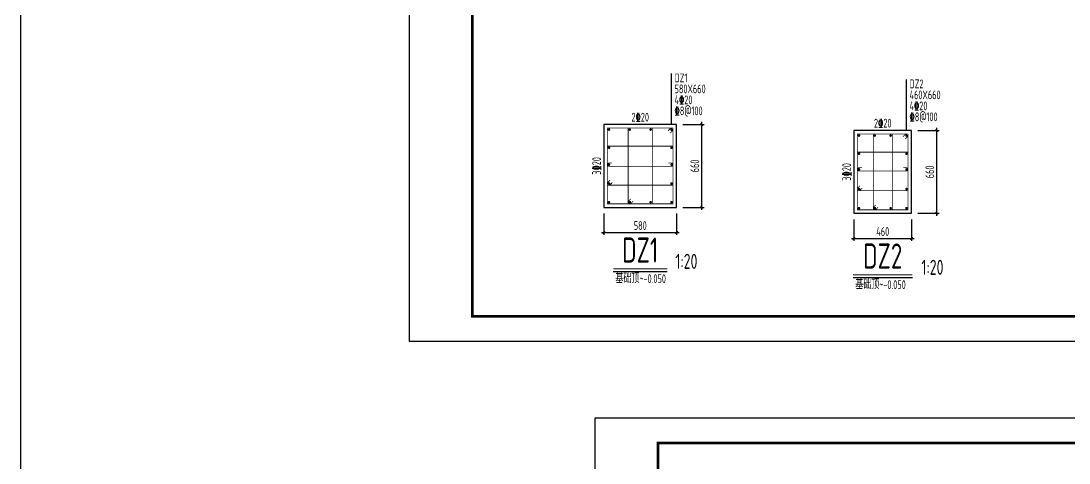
# Model space of a CAD drawing. Header units: millimetres. Extents: x 4533265 to 4958735, y 18976699 to 19555898.
# Drawn here: x 4533265 to 4595898, y 19264263 to 19290672 of the extents above; entities that cross this region are included whole.
import ezdxf
from ezdxf.enums import TextEntityAlignment as Align

# ---------------------------------------------------------------- set-up
doc = ezdxf.new("R2010")
doc.units = ezdxf.units.MM
doc.header["$LTSCALE"] = 1000
doc.header["$MEASUREMENT"] = 0
doc.layers.get('Defpoints').update_dxf_attribs({"color": 1})
for name, color, linetype in [('3T_WOOD', 21, 'Continuous'), ('COLU_DE', 7, 'Continuous'), ('COLU_DE_DIM', 3, 'Continuous'), ('COLU_DE_NUM', 7, 'Continuous'), ('COLU_DE_REIN', 1, 'Continuous'), ('COLU_DE_TEXT', 7, 'Continuous'), ('TK', 4, 'Continuous')]:
    doc.layers.add(name, color=color, linetype=linetype)
doc.styles.add('TSSD_Dimension', font='Tssdeng.shx', dxfattribs={"width": 0.7, "bigfont": 'hztxt.shx'})
doc.styles.add('TSSD_Label', font='tssdeng.shx', dxfattribs={"width": 0.7, "bigfont": 'hztxt.shx'})
doc.styles.add('TSSD_REIN', font='tssdeng.shx', dxfattribs={"width": 0.7, "bigfont": 'tssdchn.shx'})
doc.dimstyles.new('TSSD_20_150', dxfattribs={"dimtxt": 525, "dimasz": 150, "dimexe": 150, "dimexo": 375, "dimgap": 150, "dimtad": 1, "dimdec": 0, "dimlfac": 0.133333, "dimzin": 0, "dimdsep": 46, "dimtxsty": 'TSSD_Dimension', "dimblk": 'ARCHTICK', "dimblk1": 'ARCHTICK', "dimblk2": 'ARCHTICK', "dimcen": 0, "dimdle": 150, "dimclrt": 7, "dimadec": 0, "dimazin": 0, "dimtfac": 1, "dimtdec": 0, "dimtix": 1, "dimtmove": 2, "dimatfit": 3, "dimfxl": 0, "dimtolj": 1, "dimtzin": 0, "dimarcsym": 0})

# ---------------------------------------------------------------- blocks, each defined once
blk = doc.blocks.new('GeYuanFrame_65735370', base_point=(18.76, 4.34))
at = {"layer": 'TK'}
blk.add_line((43.76, 414.34), (602.76, 414.34), dxfattribs=at)
blk.add_lwpolyline([(18.76, 424.34), (612.76, 424.34), (612.76, 4.34), (18.76, 4.34), (18.76, 424.34)], dxfattribs=at)
at = {"layer": 'TK', "const_width": 1}
blk.add_lwpolyline([(602.76, 414.34), (43.76, 414.34), (43.76, 14.34), (602.76, 14.34)], close=True, dxfattribs=at)
blk = doc.blocks.new('GeYuanFrame_02527031', base_point=(18.76, 4.34))
at = {"layer": 'TK'}
blk.add_lwpolyline([(18.76, 424.34), (686.76, 424.34), (686.76, 4.34), (18.76, 4.34), (18.76, 424.34)], dxfattribs=at)
at = {"layer": 'TK', "const_width": 1}
blk.add_lwpolyline([(676.76, 414.34), (43.76, 414.34), (43.76, 14.34), (676.76, 14.34)], close=True, dxfattribs=at)
blk = doc.blocks.new('_ArchTick')
at = {"color": 0, "linetype": 'ByBlock', "const_width": 0.4}
blk.add_lwpolyline([(-0.5, -0.5), (0.5, 0.5)], dxfattribs=at)
blk = doc.blocks.new('*D240')
at = {"layer": 'COLU_DE_DIM', "color": 0, "lineweight": -2}
for p, q in [((4572823, 19284487), (4574098, 19284487)), ((4573948, 19279387), (4573948, 19284637)), ((4572823, 19279537), (4574098, 19279537))]:
    blk.add_line(p, q, dxfattribs=at)
at = {"layer": 'Defpoints', "color": 0}
for p in [(4572448, 19284487), (4573948, 19284487), (4572448, 19279537)]:
    blk.add_point(p, dxfattribs=at)
at = {"layer": 'COLU_DE_DIM', "color": 0, "lineweight": -2, "xscale": 150, "yscale": 150, "zscale": 150}
for p, rotation in [((4573948, 19284487), 90), ((4573948, 19279537), 270)]:
    blk.add_blockref('_ArchTick', p, dxfattribs=dict(at, rotation=rotation))
at = {"layer": 'COLU_DE_DIM', "color": 7, "insert": (4573535, 19282012), "char_height": 525, "attachment_point": 5, "rotation": 90, "style": 'TSSD_Dimension'}
blk.add_mtext('\\A1;660', dxfattribs=at)
blk = doc.blocks.new('*D241')
at = {"layer": 'COLU_DE_DIM', "color": 0, "lineweight": -2}
for p, q in [((4568098, 19279162), (4568098, 19277887)), ((4572448, 19279162), (4572448, 19277887)), ((4567948, 19278037), (4572598, 19278037))]:
    blk.add_line(p, q, dxfattribs=at)
at = {"layer": 'Defpoints', "color": 0}
for p in [(4568098, 19279537), (4572448, 19279537), (4572448, 19278037)]:
    blk.add_point(p, dxfattribs=at)
at = {"layer": 'COLU_DE_DIM', "color": 0, "lineweight": -2, "xscale": 150, "yscale": 150, "zscale": 150, "rotation": 180}
blk.add_blockref('_ArchTick', (4568098, 19278037), dxfattribs=at)
at = {"layer": 'COLU_DE_DIM', "color": 0, "lineweight": -2, "xscale": 150, "yscale": 150, "zscale": 150}
blk.add_blockref('_ArchTick', (4572448, 19278037), dxfattribs=at)
at = {"layer": 'COLU_DE_DIM', "color": 7, "insert": (4570273, 19278450), "char_height": 525, "attachment_point": 5, "style": 'TSSD_Dimension'}
blk.add_mtext('\\A1;580', dxfattribs=at)
blk = doc.blocks.new('*D242')
at = {"layer": 'COLU_DE_DIM', "color": 0, "lineweight": -2}
for p, q in [((4586865, 19284130), (4588140, 19284130)), ((4587990, 19279030), (4587990, 19284280)), ((4586865, 19279180), (4588140, 19279180))]:
    blk.add_line(p, q, dxfattribs=at)
at = {"layer": 'Defpoints', "color": 0}
for p in [(4586490, 19284130), (4587990, 19284130), (4586490, 19279180)]:
    blk.add_point(p, dxfattribs=at)
at = {"layer": 'COLU_DE_DIM', "color": 0, "lineweight": -2, "xscale": 150, "yscale": 150, "zscale": 150}
for p, rotation in [((4587990, 19284130), 90), ((4587990, 19279180), 270)]:
    blk.add_blockref('_ArchTick', p, dxfattribs=dict(at, rotation=rotation))
at = {"layer": 'COLU_DE_DIM', "color": 7, "insert": (4587578, 19281655), "char_height": 525, "attachment_point": 5, "rotation": 90, "style": 'TSSD_Dimension'}
blk.add_mtext('\\A1;660', dxfattribs=at)
blk = doc.blocks.new('*D243')
at = {"layer": 'COLU_DE_DIM', "color": 0, "lineweight": -2}
for p, q in [((4583040, 19278805), (4583040, 19277530)), ((4586490, 19278805), (4586490, 19277530)), ((4582890, 19277680), (4586640, 19277680))]:
    blk.add_line(p, q, dxfattribs=at)
at = {"layer": 'Defpoints', "color": 0}
for p in [(4583040, 19279180), (4586490, 19279180), (4586490, 19277680)]:
    blk.add_point(p, dxfattribs=at)
at = {"layer": 'COLU_DE_DIM', "color": 0, "lineweight": -2, "xscale": 150, "yscale": 150, "zscale": 150, "rotation": 180}
blk.add_blockref('_ArchTick', (4583040, 19277680), dxfattribs=at)
at = {"layer": 'COLU_DE_DIM', "color": 0, "lineweight": -2, "xscale": 150, "yscale": 150, "zscale": 150}
blk.add_blockref('_ArchTick', (4586490, 19277680), dxfattribs=at)
at = {"layer": 'COLU_DE_DIM', "color": 7, "insert": (4584765, 19278093), "char_height": 525, "attachment_point": 5, "style": 'TSSD_Dimension'}
blk.add_mtext('\\A1;460', dxfattribs=at)

msp = doc.modelspace()

# ---------------------------------------------------------------- linework, layer by layer
at = {"layer": '3T_WOOD'}
msp.add_lwpolyline([(4533265.4, 19555897.6), (4958734.8, 19555897.6), (4958734.8, 18976699), (4533265.4, 18976699)], close=True, dxfattribs=at)
at = {"layer": 'COLU_DE'}
for points in [[(4572447.7, 19284487.4), (4568097.7, 19284487.4), (4568097.7, 19279537.4), (4572447.7, 19279537.4)], [(4586490.2, 19284130.2), (4583040.2, 19284130.2), (4583040.2, 19279180.2), (4586490.2, 19279180.2)]]:
    msp.add_lwpolyline(points, close=True, dxfattribs=at)
at = {"layer": 'COLU_DE_NUM'}
for p, q in [((4568657.3, 19275712.4), (4571888.1, 19275712.4)), ((4582988.3, 19275355.2), (4586542.1, 19275355.2))]:
    msp.add_line(p, q, dxfattribs=at)
at = {"layer": 'COLU_DE_NUM', "const_width": 75}
for points in [[(4568657.3, 19275862.4), (4571888.1, 19275862.4)], [(4582988.3, 19275505.2), (4586542.1, 19275505.2)]]:
    msp.add_lwpolyline(points, dxfattribs=at)
at = {"layer": 'COLU_DE_REIN', "const_width": 45}
for points in [[(4572073.6, 19283975.5), (4572237.7, 19284139.6), (4572237.7, 19284277.4), (4568307.7, 19284277.4), (4568307.7, 19279747.4), (4572237.7, 19279747.4), (4572237.7, 19284277.4), (4572099.8, 19284277.4), (4571935.8, 19284113.4)], [(4569708.5, 19280041.2), (4569552.7, 19279885.3), (4569552.7, 19279747.4), (4570992.7, 19279747.4), (4570992.7, 19284277.4), (4569552.7, 19284277.4), (4569552.7, 19279747.4), (4569690.6, 19279747.4), (4569846.4, 19279903.3)], [(4586116.1, 19283618.2), (4586280.2, 19283782.3), (4586280.2, 19283920.2), (4583250.2, 19283920.2), (4583250.2, 19279390.2), (4586280.2, 19279390.2), (4586280.2, 19283920.2), (4586142.3, 19283920.2), (4585978.2, 19283756.1)], [(4584351, 19279683.9), (4584195.2, 19279528), (4584195.2, 19279390.2), (4585335.2, 19279390.2), (4585335.2, 19283920.2), (4584195.2, 19283920.2), (4584195.2, 19279390.2), (4584333.1, 19279390.2), (4584488.9, 19279546)], [(4568463.5, 19281157), (4568307.7, 19281001.1), (4568307.7, 19280863.3), (4572237.7, 19280863.3), (4572237.7, 19283193.7), (4568307.7, 19283193.7), (4568307.7, 19280863.3), (4568445.6, 19280863.3), (4568601.4, 19281019.1)], [(4583406, 19280830.1), (4583250.2, 19280674.3), (4583250.2, 19280536.4), (4586280.2, 19280536.4), (4586280.2, 19282836.4), (4583250.2, 19282836.4), (4583250.2, 19280536.4), (4583388.1, 19280536.4), (4583543.9, 19280692.2)]]:
    msp.add_lwpolyline(points, dxfattribs=at)
at = {"layer": 'COLU_DE_REIN', "const_width": 75}
for points in [[(4568367.7, 19284179.9, 1), (4568442.7, 19284179.9, 1)], [(4569612.7, 19284179.9, 1), (4569687.7, 19284179.9, 1)], [(4570857.7, 19284179.9, 1), (4570932.7, 19284179.9, 1)], [(4572102.7, 19284179.9, 1), (4572177.7, 19284179.9, 1)], [(4583310.2, 19283822.7, 1), (4583385.2, 19283822.7, 1)], [(4584255.2, 19283822.7, 1), (4584330.2, 19283822.7, 1)], [(4585200.2, 19283822.7, 1), (4585275.2, 19283822.7, 1)], [(4586145.2, 19283822.7, 1), (4586220.2, 19283822.7, 1)], [(4568367.7, 19283096.2, 1), (4568442.7, 19283096.2, 1)], [(4572102.7, 19283096.2, 1), (4572177.7, 19283096.2, 1)], [(4583310.2, 19282738.9, 1), (4583385.2, 19282738.9, 1)], [(4586145.2, 19282738.9, 1), (4586220.2, 19282738.9, 1)], [(4568367.7, 19282088.1, 1), (4568442.7, 19282088.1, 1)], [(4572102.7, 19282088.1, 1), (4572177.7, 19282088.1, 1)], [(4583310.2, 19281804.4, 1), (4583385.2, 19281804.4, 1)], [(4586145.2, 19281804.4, 1), (4586220.2, 19281804.4, 1)], [(4568367.7, 19280960.8, 1), (4568442.7, 19280960.8, 1)], [(4572102.7, 19280960.8, 1), (4572177.7, 19280960.8, 1)], [(4583310.2, 19280633.9, 1), (4583385.2, 19280633.9, 1)], [(4586145.2, 19280633.9, 1), (4586220.2, 19280633.9, 1)], [(4568367.7, 19279844.9, 1), (4568442.7, 19279844.9, 1)], [(4569612.7, 19279844.9, 1), (4569687.7, 19279844.9, 1)], [(4570857.7, 19279844.9, 1), (4570932.7, 19279844.9, 1)], [(4572102.7, 19279844.9, 1), (4572177.7, 19279844.9, 1)], [(4583310.2, 19279487.7, 1), (4583385.2, 19279487.7, 1)], [(4584255.2, 19279487.7, 1), (4584330.2, 19279487.7, 1)], [(4585200.2, 19279487.7, 1), (4585275.2, 19279487.7, 1)], [(4586145.2, 19279487.7, 1), (4586220.2, 19279487.7, 1)]]:
    msp.add_lwpolyline(points, format="xyb", close=True, dxfattribs=at)
at = {"layer": 'COLU_DE_REIN', "const_width": 45}
for points in [[(4571960.2, 19282185.6), (4572140.2, 19282185.6, -1), (4572140.2, 19281990.6), (4568405.2, 19281990.6, -1), (4568405.2, 19282185.6), (4568585.2, 19282185.6)], [(4586002.7, 19281901.9), (4586182.7, 19281901.9, -1), (4586182.7, 19281706.9), (4583347.7, 19281706.9, -1), (4583347.7, 19281901.9), (4583527.7, 19281901.9)]]:
    msp.add_lwpolyline(points, format="xyb", dxfattribs=at)
at = {"layer": 'COLU_DE_TEXT'}
for p, q in [((4572147.7, 19284487.4), (4572147.7, 19287532.4)), ((4586190.2, 19284130.2), (4586190.2, 19287175.2))]:
    msp.add_line(p, q, dxfattribs=at)

# ---------------------------------------------------------------- block references
at = {"layer": '3T_WOOD', "xscale": 150, "yscale": 150, "zscale": 150}
for name, p in [('GeYuanFrame_02527031', (4556484.4, 19271524.9)), ('GeYuanFrame_65735370', (4567584.4, 19203956.8))]:
    msp.add_blockref(name, p, dxfattribs=at)

# ---------------------------------------------------------------- texts
at = {"layer": 'COLU_DE_NUM', "style": 'TSSD_Label', "width": 0.7}
for s, p in [('DZ1', (4570272.7, 19276987.4)), ('DZ2', (4584765.2, 19276630.2))]:
    msp.add_text(s, height=1500, dxfattribs=at).set_placement(p, align=Align.MIDDLE)
for p in [(4572372.7, 19275862.4), (4587075.2, 19275505.2)]:
    msp.add_text('1:20', height=900, dxfattribs=at).set_placement(p)
at = {"layer": 'COLU_DE_TEXT', "style": 'TSSD_REIN', "width": 0.7}
for s, p in [('DZ1', (4572322.7, 19287007.4)), ('DZ2', (4586365.2, 19286650.2)), ('580X660', (4572322.7, 19286351.2)), ('460X660', (4586365.2, 19285993.9)), ('4\x8420', (4572322.7, 19285694.9)), ('4\x8420', (4586365.2, 19285337.7)), ('\x848@100', (4572322.7, 19285038.7)), ('\x848@100', (4586365.2, 19284681.4)), ('基础顶~-0.050', (4568790, 19275011.5)), ('基础顶~-0.050', (4583121, 19274654.3))]:
    msp.add_text(s, height=525, dxfattribs=at).set_placement(p)
for p in [(4570272.7, 19284923.2), (4584765.2, 19284565.9)]:
    msp.add_text('2\x8420', height=525, dxfattribs=at).set_placement(p, align=Align.MIDDLE)
for p in [(4567662, 19282012.4), (4582604.4, 19281655.2)]:
    msp.add_text('3\x8420', height=525, rotation=90, dxfattribs=at).set_placement(p, align=Align.MIDDLE)

# ---------------------------------------------------------------- dimensions: what is measured, and where the dimension line sits
at = {"layer": 'COLU_DE_DIM'}
for p1, p2, picture, middle in [((4572447.7, 19279537.4), (4572447.7, 19284487.4), '*D240', (4573535.2, 19282012.4)), ((4586490.2, 19279180.2), (4586490.2, 19284130.2), '*D242', (4587577.7, 19281655.2)), ((4568097.7, 19279537.4), (4572447.7, 19279537.4), '*D241', (4570272.7, 19278449.9)), ((4583040.2, 19279180.2), (4586490.2, 19279180.2), '*D243', (4584765.2, 19278092.7))]:
    dim = msp.add_aligned_dim(p1=p1, p2=p2, distance=-1500, dimstyle='TSSD_20_150', dxfattribs=at)
    dim.commit()
    dim.dimension.update_dxf_attribs({"geometry": picture, "text_midpoint": middle})

doc.saveas('drawing.dxf')
